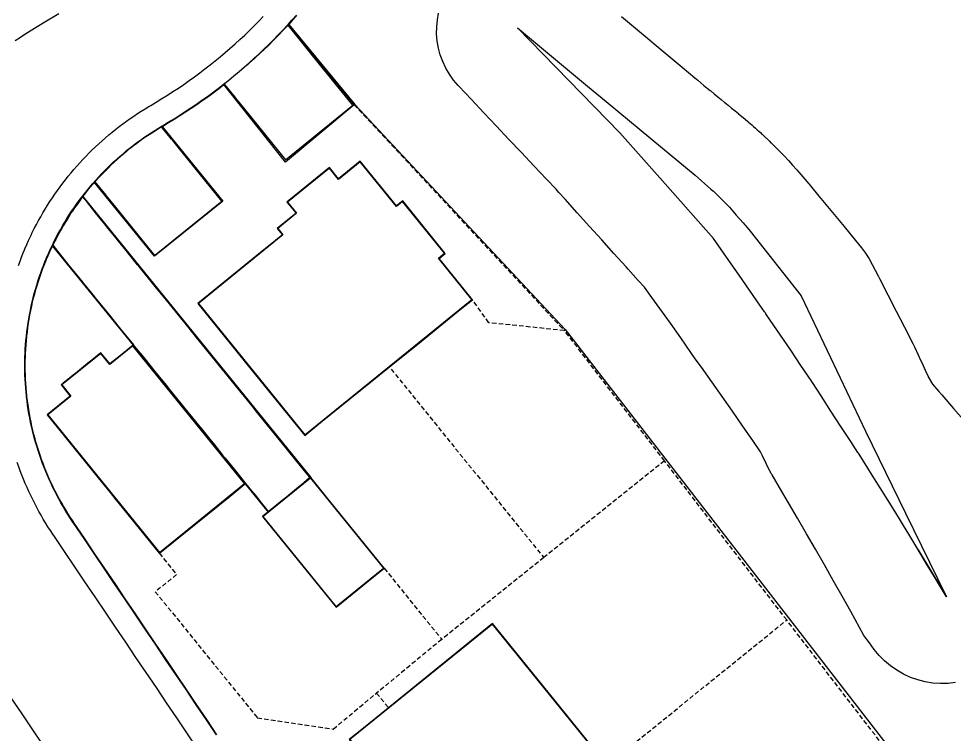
# Model space of a CAD drawing. Header units: metres. Extents: x 337936 to 338461, y 373266 to 374024.
# Drawn here: x 338054.3 to 338105.6, y 373641.4 to 373680.6 of the extents above; entities that cross this region are included whole.
import ezdxf

# ---------------------------------------------------------------- set-up
doc = ezdxf.new("R2010")
doc.units = ezdxf.units.M
doc.linetypes.add('DASHED2', pattern=[0.375, 0.25, -0.125])
for name, color, linetype in [('3D_LINES', 4, 'Continuous'), ('PLOTS EXTERNAL LEVEL', 3, 'Continuous'), ('PLOTS FFL', 1, 'Continuous')]:
    doc.layers.add(name, color=color, linetype=linetype)
doc.layers.add('GARAGES FFL', color=150, linetype='Continuous', lineweight=0)

msp = doc.modelspace()

# ---------------------------------------------------------------- linework, layer by layer
at = {"layer": '3D_LINES'}
for points in [[(338105.693, 373644.218, 33.204), (338105.281, 373644.174, 33.198), (338104.865, 373644.168, 33.192), (338104.449, 373644.197, 33.186), (338104.035, 373644.264, 33.181), (338103.627, 373644.368, 33.175), (338103.229, 373644.508, 33.17), (338102.844, 373644.683, 33.165), (338102.475, 373644.893, 33.16), (338102.126, 373645.135, 33.156), (338101.799, 373645.409, 33.152), (338101.497, 373645.712, 33.149), (338101.223, 373646.041, 33.146), (338100.979, 373646.394, 33.143), (338100.668, 373646.797, 33.123), (338100.666, 373646.8, 33.122), (338100.663, 373646.806, 33.122), (338100.659, 373646.812, 33.123), (338100.419, 373647.251, 33.128), (338099.944, 373648.111, 33.139), (338099.466, 373648.969, 33.151), (338098.985, 373649.825, 33.162), (338098.501, 373650.68, 33.173), (338098.014, 373651.533, 33.185), (338097.524, 373652.385, 33.197), (338097.031, 373653.235, 33.208), (338096.535, 373654.084, 33.22), (338096.036, 373654.931, 33.232), (338095.63, 373655.613, 33.241), (338095.613, 373655.641, 33.242), (338095.593, 373655.676, 33.242), (338095.569, 373655.717, 33.243), (338095.542, 373655.762, 33.244), (338095.534, 373655.776, 33.244), (338095.514, 373655.811, 33.245), (338095.098, 373656.666, 33.284), (338094.992, 373656.883, 33.294), (338094.572, 373657.496, 33.289), (338094.014, 373658.306, 33.282), (338093.452, 373659.113, 33.275), (338092.888, 373659.918, 33.269), (338092.32, 373660.721, 33.262), (338091.75, 373661.521, 33.256), (338091.417, 373661.986, 33.252), (338091.182, 373662.323, 33.251), (338090.617, 373663.128, 33.249), (338090.05, 373663.93, 33.248), (338089.615, 373664.541, 33.246), (338089.034, 373665.355, 33.245), (338088.635, 373665.914, 33.243), (338088.286, 373666.271, 33.244), (338087.733, 373666.899, 33.244), (338087.623, 373667.02, 33.244), (338086.953, 373667.763, 33.24), (338086.283, 373668.505, 33.236), (338085.612, 373669.247, 33.233), (338084.942, 373669.989, 33.229), (338084.272, 373670.732, 33.225), (338083.936, 373671.104, 33.223), (338083.779, 373671.289, 33.225), (338083.252, 373671.839, 33.23), (338082.566, 373672.567, 33.236), (338081.88, 373673.295, 33.242), (338081.194, 373674.023, 33.248), (338080.508, 373674.751, 33.254), (338079.822, 373675.478, 33.26), (338079.135, 373676.206, 33.266), (338078.449, 373676.934, 33.272), (338078.416, 373676.97, 33.272), (338078.158, 373677.269, 33.275), (338077.929, 373677.59, 33.278), (338077.73, 373677.93, 33.282), (338077.563, 373678.285, 33.285), (338077.429, 373678.654, 33.29), (338077.328, 373679.031, 33.294), (338077.262, 373679.415, 33.299), (338077.231, 373679.802, 33.304), (338077.234, 373680.189, 33.309), (338077.27, 373680.572, 33.314), (338077.341, 373680.95, 33.319)], [(338056.502, 373680.916, 34.291), (338055.651, 373680.392, 34.28), (338054.797, 373679.866, 34.268), (338054.584, 373679.733, 34.265), (338054.344, 373679.579, 34.261), (338054.106, 373679.421, 34.258)], [(338054.295, 373667.107, 34.168), (338054.378, 373667.337, 34.171), (338054.464, 373667.566, 34.173), (338054.554, 373667.795, 34.176), (338054.624, 373667.964, 34.179), (338054.647, 373668.018, 34.172), (338054.744, 373668.245, 34.147), (338054.844, 373668.469, 34.122), (338054.948, 373668.692, 34.097), (338054.981, 373668.761, 34.089), (338055.053, 373668.91, 34.091), (338055.163, 373669.13, 34.094), (338055.276, 373669.347, 34.097), (338055.392, 373669.562, 34.1), (338055.512, 373669.776, 34.103), (338055.634, 373669.988, 34.106), (338055.76, 373670.198, 34.109), (338055.889, 373670.406, 34.112), (338056.02, 373670.613, 34.115), (338056.155, 373670.817, 34.118), (338056.293, 373671.019, 34.121), (338056.434, 373671.219, 34.124), (338056.578, 373671.418, 34.127), (338056.724, 373671.614, 34.13), (338056.874, 373671.807, 34.133), (338057.026, 373671.999, 34.136), (338057.181, 373672.188, 34.139), (338057.339, 373672.375, 34.142), (338057.5, 373672.56, 34.145), (338057.664, 373672.742, 34.147), (338057.83, 373672.922, 34.15), (338057.999, 373673.099, 34.153), (338058.17, 373673.274, 34.156), (338058.344, 373673.446, 34.159), (338058.52, 373673.615, 34.162), (338058.699, 373673.782, 34.165), (338058.881, 373673.947, 34.168), (338059.065, 373674.108, 34.171), (338059.251, 373674.267, 34.174), (338059.439, 373674.423, 34.177), (338059.63, 373674.577, 34.18), (338059.823, 373674.727, 34.183), (338060.019, 373674.875, 34.186), (338060.216, 373675.019, 34.189), (338060.416, 373675.161, 34.192), (338060.617, 373675.3, 34.195), (338060.821, 373675.435, 34.198), (338061.027, 373675.568, 34.201), (338061.234, 373675.698, 34.204), (338061.445, 373675.825, 34.207), (338061.548, 373675.886, 34.208), (338061.854, 373676.067, 34.211), (338062.16, 373676.254, 34.214), (338062.464, 373676.445, 34.218), (338062.765, 373676.639, 34.221), (338063.064, 373676.837, 34.224), (338063.36, 373677.039, 34.227), (338063.654, 373677.245, 34.23), (338063.945, 373677.455, 34.233), (338064.234, 373677.668, 34.236), (338064.519, 373677.884, 34.24), (338064.803, 373678.105, 34.243), (338065.083, 373678.328, 34.246), (338065.36, 373678.556, 34.249), (338065.635, 373678.787, 34.252), (338065.906, 373679.021, 34.255), (338066.175, 373679.258, 34.259), (338066.441, 373679.5, 34.262), (338066.703, 373679.744, 34.265), (338066.963, 373679.992, 34.268), (338067.219, 373680.242, 34.271), (338067.472, 373680.497, 34.274), (338067.722, 373680.754, 34.277)], [(338065.161, 373641.348, 33.89), (338064.602, 373642.177, 33.9), (338064.043, 373643.006, 33.91), (338063.483, 373643.835, 33.92), (338062.924, 373644.664, 33.93), (338062.365, 373645.493, 33.94), (338061.806, 373646.322, 33.95), (338061.247, 373647.151, 33.96), (338060.687, 373647.98, 33.97), (338060.128, 373648.809, 33.98), (338059.569, 373649.638, 33.99), (338059.01, 373650.467, 34), (338058.451, 373651.296, 34.01), (338057.892, 373652.125, 34.02), (338057.332, 373652.954, 34.03), (338057.248, 373653.079, 34.031), (338057.117, 373653.277, 34.034), (338056.989, 373653.476, 34.037), (338056.864, 373653.678, 34.04), (338056.742, 373653.882, 34.044), (338056.624, 373654.087, 34.047), (338056.508, 373654.294, 34.05), (338056.396, 373654.503, 34.053), (338056.287, 373654.714, 34.056), (338056.182, 373654.927, 34.059), (338056.08, 373655.141, 34.062), (338055.981, 373655.356, 34.065), (338055.885, 373655.574, 34.068), (338055.793, 373655.792, 34.072), (338055.704, 373656.012, 34.075), (338055.619, 373656.234, 34.078), (338055.537, 373656.456, 34.081), (338055.459, 373656.68, 34.084), (338055.384, 373656.905, 34.087), (338055.312, 373657.132, 34.09), (338055.245, 373657.359, 34.093), (338055.18, 373657.587, 34.096), (338055.12, 373657.817, 34.1), (338055.062, 373658.047, 34.103), (338055.009, 373658.278, 34.106), (338054.959, 373658.51, 34.109), (338054.912, 373658.743, 34.112), (338054.87, 373658.976, 34.115), (338054.834, 373659.186, 34.118), (338054.834, 373659.186, 34.118), (338054.831, 373659.21, 34.118), (338054.795, 373659.445, 34.121), (338054.763, 373659.68, 34.124), (338054.735, 373659.915, 34.128), (338054.727, 373659.987, 34.128), (338054.727, 373659.987, 34.128), (338054.711, 373660.151, 34.131), (338054.69, 373660.388, 34.134), (338054.673, 373660.624, 34.137), (338054.659, 373660.861, 34.14), (338054.65, 373661.097, 34.143), (338054.65, 373661.097, 34.143), (338054.65, 373661.098, 34.143), (338054.643, 373661.335, 34.146), (338054.641, 373661.572, 34.149), (338054.642, 373661.81, 34.152), (338054.644, 373661.905, 34.154), (338054.644, 373661.905, 34.154), (338054.647, 373662.047, 34.156), (338054.656, 373662.284, 34.159), (338054.669, 373662.521, 34.162), (338054.685, 373662.758, 34.165), (338054.704, 373662.994, 34.168), (338054.728, 373663.23, 34.171), (338054.755, 373663.466, 34.174), (338054.786, 373663.701, 34.177), (338054.82, 373663.936, 34.18), (338054.858, 373664.17, 34.184), (338054.9, 373664.404, 34.187), (338054.945, 373664.636, 34.19), (338054.994, 373664.869, 34.193), (338055.047, 373665.1, 34.196), (338055.103, 373665.33, 34.199), (338055.162, 373665.56, 34.202), (338055.226, 373665.789, 34.205), (338055.293, 373666.016, 34.208), (338055.363, 373666.243, 34.212), (338055.437, 373666.468, 34.215), (338055.514, 373666.693, 34.218), (338055.595, 373666.916, 34.221), (338055.679, 373667.137, 34.224), (338055.767, 373667.358, 34.227), (338055.812, 373667.467, 34.229), (338055.812, 373667.467, 34.229), (338055.858, 373667.577, 34.23), (338055.953, 373667.794, 34.233), (338056.051, 373668.011, 34.236), (338056.142, 373668.205, 34.239), (338056.142, 373668.205, 34.239), (338056.152, 373668.225, 34.24), (338056.257, 373668.438, 34.243), (338056.365, 373668.649, 34.246), (338056.476, 373668.859, 34.249), (338056.59, 373669.067, 34.252), (338056.708, 373669.273, 34.255), (338056.829, 373669.477, 34.258), (338056.953, 373669.679, 34.261), (338057.08, 373669.879, 34.264), (338057.21, 373670.078, 34.268), (338057.344, 373670.274, 34.271), (338057.48, 373670.468, 34.274), (338057.619, 373670.66, 34.277), (338057.762, 373670.85, 34.28), (338057.907, 373671.037, 34.283), (338058.055, 373671.223, 34.286), (338058.206, 373671.406, 34.289), (338058.36, 373671.586, 34.292), (338058.517, 373671.764, 34.296), (338058.676, 373671.94, 34.299), (338058.838, 373672.113, 34.302), (338059.003, 373672.284, 34.305), (338059.17, 373672.452, 34.308), (338059.34, 373672.618, 34.311), (338059.513, 373672.78, 34.314), (338059.688, 373672.941, 34.317), (338059.866, 373673.098, 34.32), (338060.046, 373673.252, 34.324), (338060.228, 373673.404, 34.327), (338060.413, 373673.553, 34.33), (338060.6, 373673.699, 34.333), (338060.789, 373673.842, 34.336), (338060.98, 373673.982, 34.339), (338061.174, 373674.119, 34.342), (338061.37, 373674.254, 34.345), (338061.567, 373674.385, 34.348), (338061.767, 373674.513, 34.352), (338061.969, 373674.637, 34.355), (338062.173, 373674.759, 34.358), (338062.195, 373674.772, 34.358), (338062.195, 373674.772, 34.358), (338062.511, 373674.96, 34.361), (338062.825, 373675.151, 34.364), (338063.137, 373675.346, 34.367), (338063.446, 373675.546, 34.37), (338063.753, 373675.749, 34.374), (338064.057, 373675.955, 34.377), (338064.358, 373676.166, 34.38), (338064.657, 373676.38, 34.383), (338064.954, 373676.598, 34.386), (338065.247, 373676.819, 34.389), (338065.538, 373677.044, 34.392), (338065.826, 373677.273, 34.395), (338066.111, 373677.505, 34.398), (338066.393, 373677.741, 34.401), (338066.673, 373677.98, 34.404), (338066.949, 373678.223, 34.408), (338067.222, 373678.469, 34.411), (338067.493, 373678.718, 34.414), (338067.76, 373678.971, 34.417), (338068.024, 373679.227, 34.42), (338068.285, 373679.486, 34.423), (338068.542, 373679.749, 34.426), (338068.796, 373680.014, 34.429), (338069.047, 373680.283, 34.432), (338069.08, 373680.318, 34.433), (338069.08, 373680.318, 34.433), (338069.295, 373680.555, 34.435), (338069.539, 373680.83, 34.438)], [(338087.365, 373680.758, 33.41), (338088.133, 373680.118, 33.411), (338088.902, 373679.478, 33.412), (338089.162, 373679.261, 33.412)], [(338086.537, 373676.095, 32.5), (338089.618, 373673.542, 32.5), (338091.418, 373672.051, 32.5), (338092.274, 373671.295, 32.5), (338092.381, 373671.201, 32.5), (338092.392, 373671.19, 32.5), (338093.288, 373670.294, 32.5), (338093.667, 373669.864, 32.5), (338094.043, 373669.438, 32.5), (338094.137, 373669.331, 32.5), (338094.166, 373669.296, 32.5), (338094.421, 373668.981, 32.5), (338094.421, 373668.981, 32.5), (338097.223, 373665.444, 32.5), (338099.372, 373660.93, 32.5), (338100.759, 373658.014, 32.5), (338102.954, 373653.521, 32.5), (338104.709, 373649.927, 32.5), (338105.196, 373648.93, 32.5), (338104.679, 373649.789, 32.502), (338104.163, 373650.647, 32.503), (338103.649, 373651.501, 32.503), (338105.196, 373648.93, 32.5), (338103.134, 373652.356, 32.502), (338102.841, 373652.842, 32.5), (338102.788, 373652.928, 32.5), (338102.612, 373653.21, 32.501), (338102.081, 373654.058, 32.503), (338101.551, 373654.906, 32.503), (338101.02, 373655.754, 32.503), (338100.49, 373656.601, 32.501), (338100.364, 373656.803, 32.5), (338100.34, 373656.839, 32.5), (338099.948, 373657.442, 32.502), (338099.405, 373658.278, 32.503), (338098.858, 373659.119, 32.503), (338098.313, 373659.957, 32.502), (338097.846, 373660.675, 32.5), (338097.833, 373660.694, 32.5), (338097.766, 373660.794, 32.5), (338097.206, 373661.623, 32.502), (338096.649, 373662.449, 32.503), (338096.087, 373663.281, 32.503), (338095.528, 373664.11, 32.501), (338095.292, 373664.459, 32.5), (338095.262, 373664.503, 32.5), (338095.218, 373664.566, 32.5), (338094.962, 373664.934, 32.501), (338094.391, 373665.753, 32.502), (338093.818, 373666.575, 32.501), (338093.382, 373667.201, 32.5), (338092.409, 373668.579, 32.5), (338089.762, 373671.577, 32.5), (338087.284, 373674.383, 32.5), (338084.488, 373677.243, 32.5), (338081.657, 373680.139, 32.5), (338085.507, 373676.948, 32.5), (338086.537, 373676.095, 32.5)], [(338089.162, 373679.261, 33.412), (338089.162, 373679.261, 33.412), (338089.93, 373678.621, 33.413), (338090.698, 373677.981, 33.414), (338091.393, 373677.402, 33.415), (338091.466, 373677.341, 33.415), (338091.55, 373677.27, 33.416), (338091.717, 373677.13, 33.416), (338091.891, 373676.985, 33.416), (338092.077, 373676.831, 33.416), (338092.234, 373676.701, 33.416), (338092.265, 373676.675, 33.416), (338092.455, 373676.519, 33.416), (338092.646, 373676.362, 33.416), (338092.837, 373676.205, 33.415), (338093.007, 373676.066, 33.415), (338093.029, 373676.048, 33.415), (338093.22, 373675.892, 33.414), (338093.41, 373675.736, 33.414), (338093.598, 373675.581, 33.413), (338093.781, 373675.432, 33.413), (338093.786, 373675.428, 33.413), (338093.972, 373675.274, 33.413), (338094.042, 373675.217, 33.413), (338094.157, 373675.121, 33.412), (338094.305, 373674.998, 33.412), (338094.34, 373674.968, 33.412), (338094.52, 373674.812, 33.412), (338094.564, 373674.774, 33.412), (338094.618, 373674.726, 33.412), (338094.716, 373674.638, 33.412), (338094.814, 373674.551, 33.412), (338094.819, 373674.546, 33.412), (338094.91, 373674.462, 33.412), (338095.007, 373674.373, 33.413), (338095.071, 373674.314, 33.413), (338095.103, 373674.284, 33.413), (338095.199, 373674.193, 33.413), (338095.295, 373674.102, 33.413), (338095.32, 373674.079, 33.413), (338095.39, 373674.01, 33.413), (338095.485, 373673.918, 33.413), (338095.566, 373673.84, 33.413), (338095.58, 373673.825, 33.413), (338095.81, 373673.601, 33.413), (338096.052, 373673.358, 33.412), (338096.29, 373673.112, 33.411), (338096.526, 373672.864, 33.409), (338096.758, 373672.612, 33.408), (338096.987, 373672.357, 33.407), (338097.212, 373672.099, 33.405), (338097.435, 373671.838, 33.404), (338097.654, 373671.574, 33.402), (338097.669, 373671.555, 33.402), (338098.271, 373670.819, 33.397), (338098.303, 373670.781, 33.397), (338098.939, 373670.009, 33.39), (338099.575, 373669.237, 33.384), (338100.211, 373668.466, 33.377), (338100.537, 373668.07, 33.374), (338100.76, 373667.776, 33.371), (338100.959, 373667.463, 33.368), (338101.45, 373666.527, 33.356), (338101.524, 373666.384, 33.354), (338101.981, 373665.494, 33.344), (338102.438, 373664.604, 33.334), (338102.895, 373663.714, 33.324), (338103.352, 373662.824, 33.314), (338103.443, 373662.647, 33.312), (338103.646, 373662.199, 33.315), (338103.774, 373661.917, 33.317), (338103.839, 373661.772, 33.318), (338104.023, 373661.366, 33.321), (338104.187, 373661.01, 33.323), (338104.188, 373661.006, 33.323), (338104.191, 373660.997, 33.323), (338104.195, 373660.987, 33.323), (338104.436, 373660.585, 33.309), (338104.783, 373660.182, 33.262), (338104.938, 373660.002, 33.241), (338105.586, 373659.259, 33.155), (338106.267, 373658.478, 33.066)], [(338062.175, 373674.732, 34.358), (338062.185, 373674.738, 34.358), (338062.208, 373674.751, 34.358), (338062.524, 373674.938, 34.361), (338062.838, 373675.13, 34.364), (338063.15, 373675.325, 34.367), (338063.46, 373675.525, 34.37), (338063.767, 373675.728, 34.374), (338064.071, 373675.935, 34.377), (338064.373, 373676.145, 34.38), (338064.672, 373676.36, 34.383), (338064.969, 373676.578, 34.386), (338065.262, 373676.799, 34.389), (338065.553, 373677.025, 34.392)], [(338057.828, 373670.894, 34.281), (338057.927, 373671.022, 34.283), (338058.074, 373671.207, 34.286), (338058.225, 373671.39, 34.289), (338058.379, 373671.57, 34.292), (338058.457, 373671.659, 34.294)], [(338065.182, 373641.362, 33.89), (338064.623, 373642.191, 33.9), (338064.063, 373643.02, 33.91), (338063.504, 373643.849, 33.92), (338062.945, 373644.678, 33.93), (338062.386, 373645.507, 33.94), (338061.827, 373646.336, 33.95), (338061.267, 373647.165, 33.96), (338060.708, 373647.994, 33.97), (338060.149, 373648.823, 33.98), (338059.59, 373649.652, 33.99), (338059.031, 373650.481, 34), (338058.471, 373651.31, 34.01), (338057.912, 373652.139, 34.02), (338057.353, 373652.968, 34.03), (338057.269, 373653.093, 34.031), (338057.138, 373653.29, 34.034), (338057.01, 373653.49, 34.037), (338056.886, 373653.691, 34.04), (338056.764, 373653.894, 34.044), (338056.646, 373654.099, 34.047), (338056.53, 373654.306, 34.05), (338056.418, 373654.515, 34.053), (338056.31, 373654.726, 34.056), (338056.204, 373654.938, 34.059), (338056.102, 373655.151, 34.062), (338056.004, 373655.367, 34.065), (338055.908, 373655.584, 34.068), (338055.816, 373655.802, 34.072), (338055.728, 373656.021, 34.075), (338055.642, 373656.242, 34.078), (338055.561, 373656.465, 34.081), (338055.482, 373656.688, 34.084), (338055.408, 373656.913, 34.087), (338055.336, 373657.139, 34.09), (338055.269, 373657.366, 34.093), (338055.204, 373657.594, 34.096), (338055.144, 373657.823, 34.1), (338055.087, 373658.053, 34.103), (338055.033, 373658.283, 34.106), (338054.983, 373658.515, 34.109), (338054.937, 373658.747, 34.112), (338054.894, 373658.98, 34.115), (338054.859, 373659.19, 34.118), (338054.855, 373659.214, 34.118), (338054.82, 373659.448, 34.121), (338054.788, 373659.683, 34.124), (338054.76, 373659.918, 34.128), (338054.752, 373659.99, 34.128), (338054.736, 373660.154, 34.131), (338054.715, 373660.39, 34.134), (338054.698, 373660.626, 34.137), (338054.684, 373660.862, 34.14), (338054.675, 373661.098, 34.143), (338054.675, 373661.099, 34.143), (338054.668, 373661.336, 34.146), (338054.666, 373661.573, 34.149), (338054.667, 373661.809, 34.152), (338054.669, 373661.904, 34.154), (338054.672, 373662.046, 34.156), (338054.681, 373662.283, 34.159), (338054.693, 373662.519, 34.162), (338054.71, 373662.756, 34.165), (338054.729, 373662.992, 34.168), (338054.753, 373663.227, 34.171), (338054.78, 373663.463, 34.174), (338054.81, 373663.698, 34.177), (338054.845, 373663.932, 34.18), (338054.883, 373664.166, 34.184), (338054.924, 373664.399, 34.187), (338054.97, 373664.631, 34.19), (338055.018, 373664.863, 34.193), (338055.071, 373665.094, 34.196), (338055.127, 373665.324, 34.199), (338055.187, 373665.554, 34.202), (338055.25, 373665.782, 34.205), (338055.317, 373666.009, 34.208), (338055.387, 373666.235, 34.212), (338055.461, 373666.46, 34.215), (338055.538, 373666.684, 34.218), (338055.619, 373666.907, 34.221), (338055.703, 373667.128, 34.224), (338055.79, 373667.348, 34.227), (338055.835, 373667.458, 34.229), (338055.881, 373667.567, 34.23), (338055.976, 373667.784, 34.233), (338056.074, 373668, 34.236), (338056.153, 373668.169, 34.239)], [(338064.093, 373640.627, 33.84), (338063.534, 373641.457, 33.85), (338062.975, 373642.286, 33.86), (338062.416, 373643.115, 33.87), (338061.856, 373643.944, 33.88), (338061.297, 373644.773, 33.89), (338060.738, 373645.602, 33.9), (338060.179, 373646.431, 33.91), (338059.62, 373647.26, 33.92), (338059.06, 373648.089, 33.93), (338058.501, 373648.918, 33.94), (338057.942, 373649.747, 33.95), (338057.383, 373650.576, 33.96), (338056.824, 373651.405, 33.97), (338056.265, 373652.234, 33.98), (338056.182, 373652.356, 33.981), (338056.045, 373652.563, 33.984), (338055.913, 373652.769, 33.987), (338055.783, 373652.976, 33.99), (338055.657, 373653.186, 33.993), (338055.534, 373653.398, 33.996), (338055.414, 373653.611, 33.999), (338055.298, 373653.826, 34.002), (338055.184, 373654.043, 34.005), (338055.074, 373654.262, 34.008), (338054.967, 373654.482, 34.011), (338054.863, 373654.703, 34.014), (338054.762, 373654.927, 34.017), (338054.665, 373655.151, 34.02), (338054.571, 373655.377, 34.023), (338054.481, 373655.605, 34.026), (338054.393, 373655.833, 34.028), (338054.31, 373656.063, 34.031), (338054.229, 373656.295, 34.034)], [(338053.879, 373643.388, 33.82), (338054.439, 373642.559, 33.81), (338054.998, 373641.73, 33.8), (338055.557, 373640.901, 33.79)]]:
    msp.add_polyline3d(points, dxfattribs=at)
at = {"layer": '3D_LINES', "linetype": 'Continuous'}
for points in [[(338069.558, 373680.813, 34.438), (338069.314, 373680.538, 34.435), (338069.123, 373680.328, 34.433), (338072.749, 373675.942, 34.467), (338084.279, 373663.597, 34), (338131.069, 373603.176, 33.39)], [(338069.112, 373680.317, 34.433), (338072.715, 373675.91, 34.467), (338068.945, 373672.765, 34.467), (338065.553, 373677.025, 34.392)], [(338062.175, 373674.732, 34.358), (338065.498, 373670.634, 34.386), (338061.752, 373667.607, 34.386), (338058.457, 373671.659, 34.294)], [(338057.828, 373670.894, 34.281), (338070.323, 373655.465, 34)], [(338056.153, 373668.169, 34.239), (338060.578, 373662.729, 34)], [(338066.733, 373655.131, 34.002), (338067.992, 373653.577, 34)]]:
    msp.add_polyline3d(points, dxfattribs=at)
for points in [[(338069.078, 373680.28, 34.432), (338068.812, 373680.006, 34.429), (338068.56, 373679.746, 34.426), (338068.28, 373679.457, 34.423), (338068.004, 373679.173, 34.42), (338067.764, 373678.95, 34.417), (338067.385, 373678.598, 34.413), (338067.235, 373678.459, 34.411), (338066.972, 373678.214, 34.408), (338066.873, 373678.122, 34.407), (338066.7, 373677.977, 34.405), (338066.39, 373677.718, 34.402), (338066.112, 373677.486, 34.399), (338065.833, 373677.252, 34.396), (338065.689, 373677.132, 34.394), (338065.583, 373677.048, 34.393), (338066.181, 373676.31, 34.413), (338066.203, 373676.284, 34.414), (338066.702, 373675.668, 34.431), (338068.945, 373672.899, 34.467), (338072.636, 373675.889, 34.467), (338071.739, 373676.996, 34.453), (338071.37, 373677.451, 34.429), (338070.949, 373677.971, 34.43), (338069.078, 373680.28, 34.432)], [(338062.147, 373674.715, 34.357), (338061.994, 373674.617, 34.355), (338061.802, 373674.494, 34.352), (338061.609, 373674.37, 34.349), (338061.218, 373674.12, 34.343), (338061.164, 373674.08, 34.342), (338060.975, 373673.938, 34.339), (338060.79, 373673.799, 34.336), (338060.607, 373673.662, 34.333), (338060.424, 373673.526, 34.33), (338060.335, 373673.459, 34.328), (338060.245, 373673.381, 34.327), (338060.071, 373673.23, 34.324), (338059.899, 373673.08, 34.321), (338059.724, 373672.929, 34.318), (338059.547, 373672.775, 34.315), (338059.501, 373672.735, 34.314), (338059.383, 373672.617, 34.312), (338059.224, 373672.457, 34.309), (338059.168, 373672.401, 34.309), (338059.006, 373672.238, 34.306), (338058.846, 373672.077, 34.302), (338058.722, 373671.954, 34.3), (338058.686, 373671.914, 34.299), (338058.531, 373671.742, 34.296), (338058.484, 373671.691, 34.295), (338059.077, 373670.958, 34.323), (338059.086, 373670.948, 34.324), (338059.106, 373670.923, 34.324), (338059.614, 373670.296, 34.348), (338061.762, 373667.644, 34.386), (338065.453, 373670.634, 34.386), (338063.277, 373673.32, 34.348), (338062.755, 373673.965, 34.352), (338062.693, 373674.041, 34.352), (338062.147, 373674.715, 34.357)], [(338057.81, 373670.872, 34.28), (338057.776, 373670.824, 34.279), (338057.682, 373670.692, 34.277), (338057.509, 373670.449, 34.273), (338057.376, 373670.262, 34.27), (338057.242, 373670.073, 34.267), (338057.212, 373670.031, 34.267), (338057.171, 373669.973, 34.266), (338057.091, 373669.841, 34.264), (338056.975, 373669.651, 34.261), (338056.862, 373669.464, 34.258), (338056.748, 373669.276, 34.255), (338056.63, 373669.082, 34.252), (338056.598, 373669.03, 34.251), (338056.506, 373668.852, 34.249), (338056.491, 373668.823, 34.249), (338056.385, 373668.618, 34.246), (338056.336, 373668.524, 34.244), (338056.279, 373668.416, 34.243), (338056.172, 373668.208, 34.239), (338056.644, 373667.625, 34.236), (338057.136, 373667.018, 34.232), (338057.247, 373666.881, 34.231), (338057.818, 373666.177, 34.227), (338057.854, 373666.132, 34.227), (338057.869, 373666.114, 34.227), (338057.882, 373666.098, 34.226), (338058.459, 373665.385, 34.214), (338058.472, 373665.369, 34.214), (338058.494, 373665.342, 34.214), (338058.504, 373665.33, 34.214), (338059.105, 373664.588, 34.201), (338059.351, 373664.284, 34.18), (338059.476, 373664.13, 34.162), (338059.971, 373663.518, 34.153), (338060.527, 373662.833, 34.017), (338060.598, 373662.745, 34.017), (338060.646, 373662.685, 34.016), (338061.149, 373662.064, 34.017), (338061.218, 373661.979, 34.016), (338061.778, 373661.288, 34.017), (338061.853, 373661.195, 34.016), (338062.406, 373660.512, 34.017), (338062.489, 373660.41, 34.016), (338063.035, 373659.736, 34.017), (338063.125, 373659.625, 34.016), (338063.663, 373658.96, 34.016), (338063.763, 373658.838, 34.015), (338064.233, 373658.257, 34.016), (338064.344, 373658.121, 34.014), (338064.863, 373657.48, 34.015), (338064.985, 373657.329, 34.013), (338065.492, 373656.703, 34.014), (338065.628, 373656.535, 34.012), (338066.121, 373655.927, 34.012), (338066.274, 373655.738, 34.009), (338066.753, 373655.147, 34.009), (338067.076, 373654.747, 34.01), (338067.325, 373654.44, 34.017), (338067.486, 373654.242, 34.015), (338067.996, 373653.612, 34), (338068.056, 373653.661, 34), (338068.76, 373654.231, 34), (338068.989, 373654.417, 34), (338069.541, 373654.864, 34), (338069.921, 373655.172, 34), (338070.272, 373655.489, 34), (338069.989, 373655.838, 34.023), (338069.51, 373656.43, 34.061), (338068.595, 373657.56, 34.071), (338068.43, 373657.763, 34.071), (338067.954, 373658.35, 34.08), (338067.794, 373658.549, 34.08), (338067.321, 373659.132, 34.089), (338067.164, 373659.325, 34.089), (338066.688, 373659.913, 34.098), (338066.433, 373660.228, 34.098), (338065.956, 373660.817, 34.108), (338065.806, 373661.002, 34.108), (338065.325, 373661.596, 34.117), (338065.18, 373661.775, 34.117), (338064.694, 373662.374, 34.127), (338064.553, 373662.549, 34.127), (338064.064, 373663.153, 34.137), (338063.926, 373663.322, 34.137), (338063.433, 373663.932, 34.147), (338063.344, 373664.041, 34.147), (338062.338, 373665.284, 34.168), (338061.865, 373665.867, 34.212), (338060.894, 373667.066, 34.229), (338060.831, 373667.144, 34.228), (338060.333, 373667.759, 34.237), (338060.203, 373667.919, 34.235), (338059.779, 373668.442, 34.243), (338059.654, 373668.597, 34.241), (338059.147, 373669.223, 34.257), (338059.03, 373669.367, 34.255), (338058.518, 373669.999, 34.273), (338058.425, 373670.113, 34.268), (338058.071, 373670.55, 34.271), (338057.81, 373670.872, 34.28)]]:
    msp.add_polyline3d(points, close=True, dxfattribs=at)
at = {"layer": '3D_LINES', "linetype": 'DASHED2'}
for points in [[(338072.715, 373675.91, 34.467), (338084.241, 373663.53, 34)], [(338080.087, 373663.965, 34.275), (338079.195, 373665.226, 34.275)], [(338084.241, 373663.53, 34), (338080.087, 373663.965, 34.275)], [(338089.729, 373656.386, 33.398), (338084.241, 373663.53, 34), (338084.241, 373663.53, 34)], [(338074.734, 373661.419, 34.275), (338083.108, 373651.078, 33.553)], [(338089.729, 373656.386, 33.398), (338083.108, 373651.078, 33.553)], [(338096.432, 373647.656, 33.22), (338089.729, 373656.386, 33.398)], [(338062.021, 373651.313, 33.995), (338062.965, 373650.148, 33.95)], [(338083.108, 373651.078, 33.553), (338077.511, 373646.591, 33.684)], [(338074.353, 373650.49, 34), (338077.511, 373646.591, 33.684)], [(338062.965, 373650.148, 33.95), (338061.799, 373649.204, 33.95)], [(338061.799, 373649.204, 33.95), (338067.395, 373642.294, 33.7)], [(338081.205, 373635.325, 33.675), (338096.432, 373647.656, 33.22), (338096.432, 373647.656, 33.22)], [(338102.65, 373639.563, 33.2), (338096.432, 373647.656, 33.22)], [(338077.511, 373646.591, 33.684), (338073.929, 373643.641, 33.75)], [(338071.558, 373641.672, 33.7), (338073.929, 373643.641, 33.75)], [(338073.929, 373643.641, 33.75), (338074.59, 373642.84, 33.75)], [(338067.395, 373642.294, 33.7), (338071.558, 373641.672, 33.7)]]:
    msp.add_polyline3d(points, dxfattribs=at)
at = {"layer": 'GARAGES FFL', "linetype": 'Continuous', "elevation": 34}
msp.add_lwpolyline([(338070.32, 373655.43), (338067.72, 373653.325), (338071.719, 373648.389), (338074.318, 373650.494)], close=True, dxfattribs=at)
at = {"layer": 'PLOTS EXTERNAL LEVEL', "linetype": 'Continuous'}
for points in [[(338075.371, 373670.645, 34.412), (338075.029, 373670.368, 34.395), (338073.04, 373672.824, 34.275), (338071.85, 373671.86, 34.275), (338071.355, 373672.472, 34.333), (338069.128, 373670.668, 34.333), (338069.021, 373670.582, 34.338), (338069.148, 373670.425, 34.318), (338069.517, 373669.97, 34.275), (338068.485, 373669.134, 34.275), (338068.768, 373668.784, 34.275), (338068.39, 373668.478, 34.425), (338067.458, 373667.722, 34.425), (338064.126, 373665.023, 34.2), (338067.061, 373661.399, 34.2), (338069.997, 373657.775, 34.2), (338070.867, 373658.48, 34.275), (338074.64, 373661.536, 34.275), (338076.194, 373662.795, 34.275), (338078.525, 373664.683, 34.275), (338079.195, 373665.226, 34.275), (338077.36, 373667.492, 34.275), (338077.702, 373667.768, 34.275), (338076.347, 373669.44, 34.425), (338075.592, 373670.373, 34.425), (338075.371, 373670.645, 34.412)], [(338060.578, 373662.729, 34), (338059.801, 373662.099, 34.014), (338059.31, 373661.703, 34), (338059.083, 373661.984, 34.033), (338058.815, 373662.314, 34.056), (338058.232, 373661.841, 34.032), (338058.194, 373661.811, 34.033), (338057.533, 373661.275, 34.034), (338057.496, 373661.246, 34.035), (338057.456, 373661.213, 34.036), (338057.412, 373661.177, 34.037), (338057.363, 373661.138, 34.038), (338056.752, 373660.643, 34.039), (338056.734, 373660.628, 34.04), (338056.686, 373660.59, 34.041), (338056.638, 373660.55, 34.043), (338056.72, 373660.449, 34.038), (338056.782, 373660.372, 34.034), (338057.131, 373659.941, 34), (338057.133, 373659.938, 34.063), (338055.87, 373658.915, 34.086), (338055.866, 373658.911, 34), (338057.343, 373657.088, 34.033), (338057.969, 373656.315, 34.15), (338058.91, 373655.153, 34.15), (338059.317, 373654.651, 34.095), (338059.642, 373654.249, 34.1), (338059.75, 373654.117, 34.087), (338062.011, 373651.325, 34.138), (338062.021, 373651.313, 33.995), (338062.79, 373651.937, 34), (338065.899, 373654.455, 34), (338066.676, 373655.084, 34), (338066.733, 373655.131, 34.002), (338066.104, 373655.908, 34.003), (338065.474, 373656.686, 34.003), (338064.845, 373657.463, 34.003), (338063.654, 373658.932, 34.003), (338063.025, 373659.709, 34.002), (338060.578, 373662.729, 34)], [(338070.323, 373655.465, 34), (338067.685, 373653.328, 34), (338070.833, 373649.443, 33.883), (338071.715, 373648.353, 33.85), (338074.353, 373650.49, 34), (338071.206, 373654.376, 34), (338070.323, 373655.465, 34)], [(338080.297, 373647.462, 33.75), (338077.099, 373644.872, 33.75), (338073.214, 373641.725, 33.75), (338072.437, 373641.096, 33.75), (338074.341, 373638.744, 33.75), (338074.519, 373638.524, 33.753), (338074.736, 373638.256, 33.792), (338075.698, 373639.035, 33.873), (338075.98, 373638.687, 33.9), (338076.711, 373637.784, 33.9), (338077.002, 373637.424, 33.873), (338079.127, 373634.801, 33.675), (338082.917, 373637.87, 33.675), (338086.026, 373640.388, 33.675), (338084.047, 373642.832, 33.75), (338080.927, 373646.684, 33.75), (338080.297, 373647.462, 33.75)]]:
    msp.add_polyline3d(points, close=True, dxfattribs=at)
at = {"layer": 'PLOTS FFL', "linetype": 'Continuous'}
for points, elevation in [([(338075.367, 373670.61), (338075.025, 373670.333), (338073.036, 373672.789), (338071.847, 373671.825), (338071.351, 373672.437), (338069.057, 373670.578), (338069.552, 373669.966), (338068.52, 373669.13), (338068.803, 373668.78), (338064.161, 373665.019), (338070, 373657.81), (338074.624, 373661.555), (338079.16, 373665.23), (338077.325, 373667.495), (338077.666, 373667.772)], 34.425), ([(338060.575, 373662.694), (338059.307, 373661.667), (338058.812, 373662.279), (338056.673, 373660.546), (338057.168, 373659.934), (338055.901, 373658.908), (338062.024, 373651.349), (338066.698, 373655.135)], 34.15), ([(338080.294, 373647.426), (338072.472, 373641.092), (338074.74, 373638.291), (338075.702, 373639.07), (338077.022, 373637.44), (338079.13, 373634.836), (338085.991, 373640.391)], 33.9)]:
    msp.add_lwpolyline(points, close=True, dxfattribs=dict(at, elevation=elevation))

doc.saveas('drawing.dxf')
